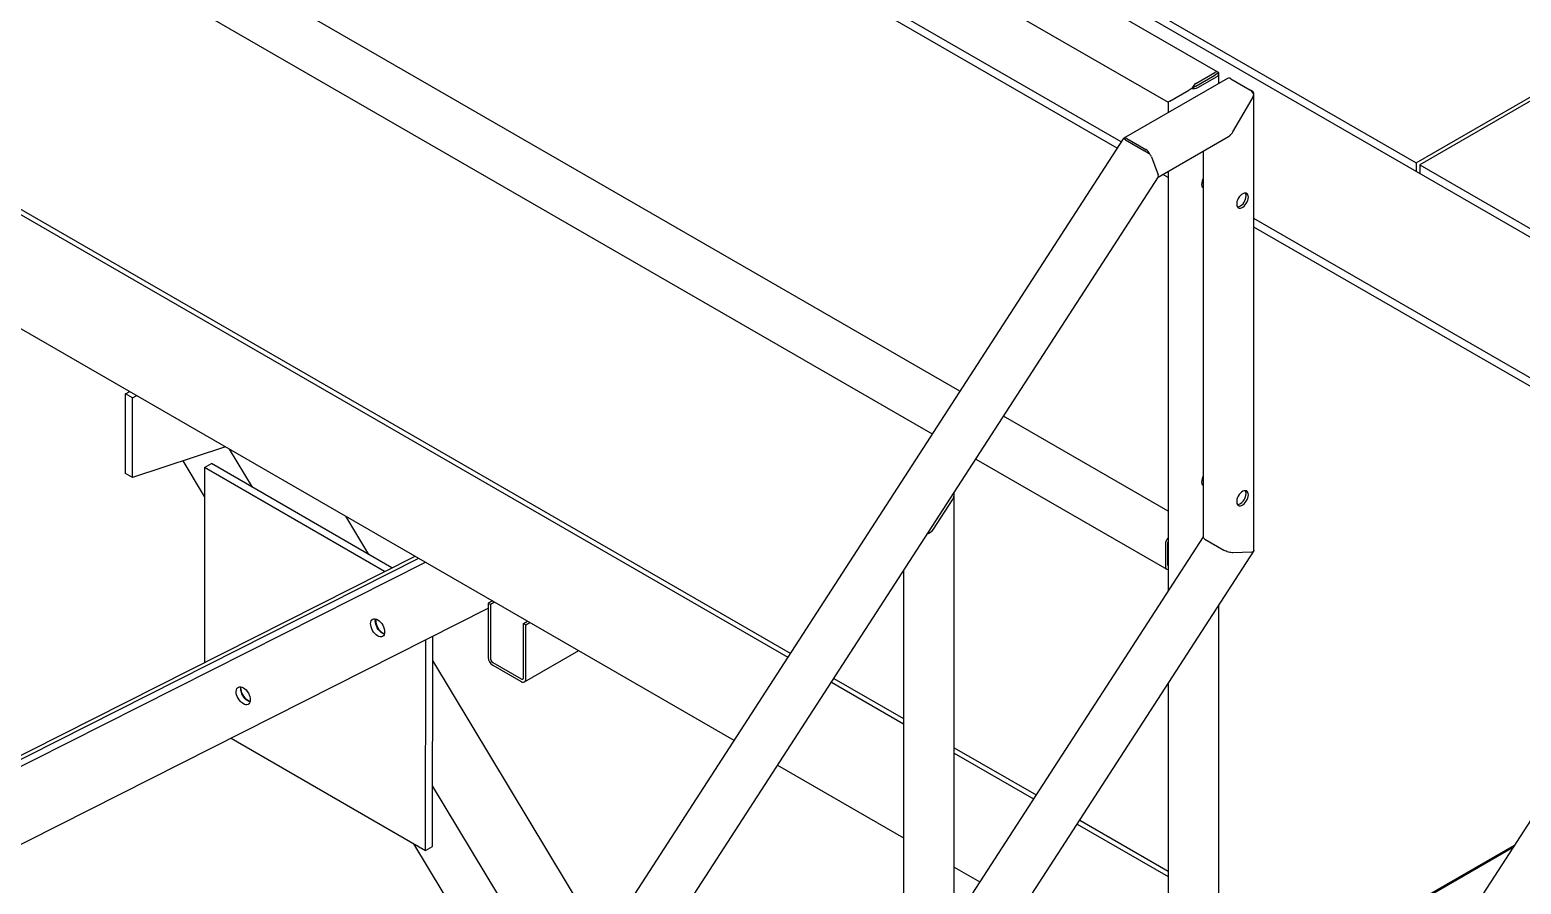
# Model space of a CAD drawing. Header units: millimetres. Extents: x 1293 to 41893, y 1011 to 26911.
# Drawn here: x 35529 to 36959, y 11362 to 12183 of the extents above; entities that cross this region are included whole.
import ezdxf

# ---------------------------------------------------------------- set-up
doc = ezdxf.new("R2010")
doc.units = ezdxf.units.MM
doc.header["$LTSCALE"] = 50
doc.layers.add('PASILLOS', color=2, linetype='Continuous')

msp = doc.modelspace()

# ---------------------------------------------------------------- linework, layer by layer
at = {"color": 7, "linetype": 'Continuous', "lineweight": 25}
for p, q in [((37970.9201791, 11404.5430419), (35209.8860199, 12998.4541346)), ((36858.5818478, 12054.8463733), (38230.6461891, 12846.9222578)), ((38234.181723, 12844.8812375), (36862.1173817, 12052.8053531)), ((36575.5987191, 12074.8412606), (35569.4077453, 12655.7029458)), ((36606.8518337, 12200.1670173), (36858.5818478, 12054.8463733)), ((36858.5818478, 12054.8463733), (36858.5818478, 12046.6822922)), ((36862.1173817, 12052.8053531), (37508.6958224, 11679.5435643)), ((36862.1173817, 12052.8053531), (36862.1173817, 12044.6412719)), ((37168.295623, 11732.6846209), (36703.0764025, 12001.2499604)), ((35742.3269556, 11743.2910956), (35720.3272735, 11779.8053715)), ((35696.2800801, 11734.4347374), (35675.6895896, 11768.6100881)), ((35696.300751, 11762.1242669), (35696.161106, 11575.0636949)), ((35696.300751, 11762.1242669), (35703.035943, 11766.0124106)), ((35868.884976, 11662.3217859), (35696.300751, 11762.1242669)), ((35876.0683599, 11665.9507479), (35703.035943, 11766.0124106)), ((35853.7813115, 11678.8389636), (35831.6791774, 11715.5232856)), ((35146.0252932, 11297.1414782), (35898.1909809, 11677.1268388)), ((35092.1437565, 11266.0363292), (35901.7798113, 11675.0550511)), ((35097.3558795, 11261.7206747), (35908.1991295, 11671.3492576)), ((35180.5262054, 11229.1220904), (35968.4673463, 11627.180794)), ((35908.2499155, 11394.5953857), (35908.4008927, 11596.83592)), ((35914.9851076, 11398.4835293), (35915.1357221, 11600.2382775)), ((36078.3927497, 11306.03703), (35915.1183995, 11577.0338855)), ((35721.6604836, 11502.4968364), (35908.2499155, 11394.5953857)), ((36040.7959649, 11247.9030392), (35915.0285282, 11456.6472776)), ((36014.1949184, 11206.7711979), (35897.1720446, 11401.0015274)), ((35908.2499155, 11394.5953857), (35914.9851076, 11398.4835293))]:
    msp.add_line(p, q, dxfattribs=at)
at = {"color": 7, "linetype": 'Continuous', "lineweight": 25, "flags": 128}
for points in [[(35866.9288114, 11599.9852564), (35865.8816664, 11599.6610877), (35864.6977482, 11599.6696247), (35863.4225542, 11600.0105394), (35862.1050895, 11600.6707305), (35860.7959833, 11601.6248273), (35859.5455441, 11602.8361645), (35858.4018253, 11604.2581909), (35857.4087795, 11605.8362589), (35856.604569, 11607.5097242), (35856.020099, 11609.2142766), (35855.6778304, 11610.884411), (35855.5909163, 11612.4559451), (35855.762697, 11613.8684857), (35856.1865708, 11615.0677496), (35856.8462487, 11616.0076499), (35857.7163795, 11616.6520667), (35858.7635245, 11616.9762354), (35859.9474427, 11616.9676984), (35861.2226367, 11616.6267837), (35862.5401014, 11615.9665926), (35863.8492076, 11615.0124958), (35865.0996469, 11613.8011586), (35866.2433656, 11612.3791322), (35867.2364114, 11610.8010642), (35868.0406219, 11609.1275989), (35868.6250919, 11607.4230465), (35868.9673606, 11605.7529121), (35869.0542746, 11604.181378), (35868.8824939, 11602.7688374), (35868.4586201, 11601.5695735), (35867.7989422, 11600.6296732), (35866.9288114, 11599.9852564)], [(35868.7675459, 11602.3395046), (35867.9126823, 11602.6026351), (35866.5952175, 11603.2628263), (35865.2861114, 11604.2169231), (35864.0356721, 11605.4282602), (35862.8919534, 11606.8502866), (35861.8989076, 11608.4283546), (35861.094697, 11610.10182), (35860.510227, 11611.8063724), (35860.1679584, 11613.4765068), (35860.0810444, 11615.0480408), (35860.252825, 11616.4605814), (35860.3677731, 11616.8899143)], [(35860.6646894, 11616.7344244), (35860.5017798, 11615.3842902), (35860.5841234, 11613.8150555), (35860.9219667, 11612.1461137), (35861.5023265, 11610.4416012), (35862.3029, 11608.7670215), (35863.2929216, 11607.1867277), (35864.4343452, 11605.7614496), (35865.6833067, 11604.5459599), (35866.9918091, 11603.5869691), (35868.3095674, 11602.9213308), (35868.8227772, 11602.7448617)], [(35737.9572653, 11534.8303308), (35736.9101203, 11534.5061621), (35735.7262021, 11534.5146991), (35734.4510081, 11534.8556137), (35733.1335433, 11535.5158049), (35731.8244372, 11536.4699017), (35730.5739979, 11537.6812388), (35729.4302792, 11539.1032652), (35728.4372334, 11540.6813332), (35727.6330229, 11542.3547986), (35727.0485529, 11544.059351), (35726.7062842, 11545.7294853), (35726.6193702, 11547.3010194), (35726.7911509, 11548.71356), (35727.2150247, 11549.912824), (35727.8747026, 11550.8527243), (35728.7448333, 11551.497141), (35729.7919784, 11551.8213097), (35730.9758966, 11551.8127727), (35732.2510906, 11551.4718581), (35733.5685553, 11550.8116669), (35734.8776615, 11549.8575701), (35736.1281007, 11548.646233), (35737.2718195, 11547.2242066), (35738.2648652, 11545.6461386), (35739.0690758, 11543.9726732), (35739.6535458, 11542.2681208), (35739.9958144, 11540.5979865), (35740.0827284, 11539.0264524), (35739.9109478, 11537.6139118), (35739.4870739, 11536.4146478), (35738.8273961, 11535.4747475), (35737.9572653, 11534.8303308)], [(35730.9039982, 11551.8224466), (35730.8113244, 11550.8389758), (35730.893668, 11549.2697411), (35731.2315113, 11547.6007993), (35731.8118711, 11545.8962868), (35732.6124446, 11544.2217071), (35733.6024662, 11542.6414133), (35734.7438899, 11541.2161352), (35735.9928513, 11540.0006455), (35737.3013537, 11539.0416547), (35738.619112, 11538.3760164), (35739.8954856, 11538.0293106), (35739.9892596, 11538.0164781)], [(35739.8210041, 11537.1789628), (35738.9411362, 11537.4477095), (35737.6236714, 11538.1079006), (35736.3145653, 11539.0619974), (35735.064126, 11540.2733346), (35733.9204072, 11541.695361), (35732.9273615, 11543.273429), (35732.1231509, 11544.9468944), (35731.5386809, 11546.6514467), (35731.1964123, 11548.3215811), (35731.1094983, 11549.8931152), (35731.2812789, 11551.3056558), (35731.3700676, 11551.6480421)]]:
    msp.add_lwpolyline(points, dxfattribs=at)
at = {"layer": 'PASILLOS', "linetype": 'Continuous', "lineweight": 25}
for p, q in [((36668.5724783, 12141.7167342), (33782.7205047, 13807.6836174)), ((33781.8285093, 13751.814387), (36620.6340195, 12113.006849)), ((36571.7633796, 12068.9108708), (35569.4077453, 12647.5584616)), ((35214.7016486, 12475.5368842), (36394.3287032, 11794.5526807)), ((36420.8807134, 11835.6086998), (35587.6715426, 12316.6101158)), ((35237.8546004, 12173.0302462), (36258.1687195, 11584.0154428)), ((35237.8546004, 12167.8460547), (36255.7274189, 11580.2405841)), ((36677.8021303, 12135.8786354), (36578.1300749, 12078.3391826)), ((36647.2050035, 12130.8391824), (36665.524726, 12141.4149331)), ((36647.2050035, 12128.350366), (36665.524726, 12138.9261167)), ((36649.3602649, 12127.10616), (36667.6799874, 12137.6819107)), ((36669.2577483, 12141.0811446), (36665.524726, 12138.9261167)), ((36669.4654645, 12131.0659807), (36669.4654645, 12140.1703226)), ((36680.8498826, 12135.5768343), (36699.1696051, 12125.0010837)), ((36622.4194966, 12114.038155), (36640.7392191, 12124.6173436)), ((36647.2050035, 12128.350366), (36643.4719811, 12126.1953381)), ((36699.2241207, 12124.9692144), (36701.2909254, 12123.7760734)), ((36703.0764025, 11682.6228831), (36703.0764025, 12121.2876615)), ((36620.6340195, 12113.006849), (36620.6340195, 12102.8761875)), ((36682.9712029, 12084.5405491), (36701.2909254, 12116.2712392)), ((36577.5484564, 12077.85604), (34501.4717515, 8867.7245208)), ((36579.8965014, 12076.7591474), (36598.2162239, 12066.1833967)), ((36581.1778272, 12078.0373815), (36599.4975497, 12067.4616308)), ((36611.3293872, 12041.1205693), (36678.6601846, 12079.9898113)), ((36654.2449575, 12065.8952007), (36654.2449575, 11695.4147179)), ((36604.6514403, 12060.482452), (36611.319274, 12043.1767711)), ((34550.0930943, 8853.9360223), (36611.4318546, 12041.2790095)), ((36620.6340195, 12040.6984509), (36615.6160985, 12043.595235)), ((36620.6340195, 12046.4920192), (36620.6340195, 11643.6020264)), ((35292.016119, 12027.0641379), (36204.1553706, 11500.4973563)), ((37164.4602836, 11726.7542311), (36703.0764025, 11993.1054763)), ((35620.4824217, 11832.8889638), (35624.4281264, 11835.1667707)), ((35627.2176137, 11829.0008201), (35620.4824217, 11832.8889638)), ((35620.4824217, 11756.4199167), (35620.4824217, 11832.8889638)), ((35627.2176137, 11829.0008201), (35631.1633185, 11831.278627)), ((35627.2176137, 11752.5317731), (35627.2176137, 11829.0008201)), ((36620.6340195, 11720.2935708), (36462.7774231, 11811.4222441)), ((35716.3545343, 11782.098785), (35627.2176137, 11752.5317731)), ((36436.2254129, 11770.366225), (36619.3717443, 11664.6380984)), ((35627.2176137, 11752.5317731), (35620.4824217, 11756.4199167)), ((37170.2453604, 11735.6994003), (35094.1686555, 8525.5678811)), ((36415.6209657, 10956.4721045), (36415.6209657, 11736.7616341)), ((36395.5157661, 11702.9929757), (36413.8354886, 11731.3198282)), ((36654.2449575, 11695.5729055), (36415.6209657, 11326.6007979)), ((36656.0304345, 11693.6061428), (36674.350157, 11683.0303922)), ((36417.3504305, 11240.3057801), (36702.9522048, 11681.9172368)), ((36618.1089736, 11688.5840597), (36618.1089736, 11667.4291204)), ((36620.2642351, 11689.8282657), (36620.2642351, 11668.6733263)), ((36682.9712029, 11680.7092839), (36701.2909254, 11681.4203243)), ((36702.956989, 11681.929746), (36702.9522048, 11681.9172368)), ((36366.7895207, 11663.0010465), (36366.7895207, 11249.5755589)), ((35972.4130511, 11634.2793497), (35968.4673463, 11632.0015428)), ((35968.4673463, 11632.0015428), (35968.4673463, 11579.9437998)), ((35968.4673463, 11632.0015428), (35970.6226078, 11630.7573368)), ((35974.5683126, 11633.0351437), (35970.6226078, 11630.7573368)), ((35970.6226078, 11630.7573368), (35970.6226078, 11578.6995939)), ((36669.4654645, 11196.2320251), (36669.4654645, 11630.1383982)), ((36002.2331094, 11612.5089827), (36006.1788142, 11614.7867896)), ((36002.2331094, 11560.4512398), (36002.2331094, 11612.5089827)), ((36002.2331094, 11612.5089827), (36004.3883708, 11611.2647767)), ((36004.3883708, 11611.2647767), (36008.3340756, 11613.5425836)), ((36004.3883708, 11559.2070338), (36004.3883708, 11611.2647767)), ((36003.1256002, 11556.4160119), (36055.2082614, 11586.4826922)), ((35972.7778693, 11574.9665715), (36000.0778479, 11559.2066293)), ((35972.7778693, 11572.4777551), (36000.0778479, 11556.7178129)), ((36297.6241286, 11556.0541284), (36366.7895207, 11516.1257975)), ((36300.0654293, 11559.8289871), (36366.7895207, 11521.309989)), ((36620.6340195, 11554.6328254), (36620.6340195, 11168.0422319)), ((36415.6209657, 11493.1201958), (36494.0370333, 11447.8515636)), ((36246.0520803, 11476.3109006), (36366.7895207, 11406.6106598)), ((36415.6209657, 11487.9360043), (36491.5957326, 11444.0767049)), ((36533.4924423, 11419.8902493), (36620.6340195, 11369.5844875)), ((36535.933743, 11423.6651079), (36620.6340195, 11374.768679)), ((36695.3731174, 11251.0289106), (36952.9687956, 11399.7357303)), ((36951.2836754, 11397.1301149), (36696.787331, 11250.2125025)), ((36415.6209657, 11378.4208667), (36440.0236843, 11364.3334771))]:
    msp.add_line(p, q, dxfattribs=at)
at = {"layer": 'PASILLOS', "linetype": 'Continuous', "lineweight": 25, "flags": 128}
for points in [[(36654.2449575, 12039.4050814), (36653.8745892, 12038.6290743), (36653.3060956, 12037.0626461), (36652.9814044, 12035.5247885), (36652.9156976, 12034.0874102), (36653.1120476, 12032.8177213), (36653.5612734, 12031.7750911), (36654.2423696, 12031.0082718), (36654.2449575, 12031.0062502)], [(36654.2449575, 12031.6928697), (36653.7358474, 12031.6738745), (36653.6260972, 12031.6795263)], [(36697.7437242, 12021.7714667), (36697.6125034, 12023.0890008), (36697.2249765, 12024.1934241), (36696.5992639, 12025.033095), (36695.7646233, 12025.5687514), (36694.7600815, 12025.7753465), (36693.6326098, 12025.6432203), (36692.4349274, 12025.1785508), (36691.2230368, 12024.4030655), (36690.0536045, 12023.3530251), (36688.9813119, 12022.0775284), (36688.0562982, 12020.6362161), (36687.3218161, 12019.0964826), (36686.812209, 12017.5303239), (36686.5513057, 12016.010972), (36686.5513057, 12014.60947), (36686.812209, 12013.3913506), (36687.3218161, 12012.4135717), (36688.0562982, 12011.7218532), (36688.9813119, 12011.348539), (36690.0536045, 12011.311085), (36691.2230368, 12011.6112424), (36692.4349274, 12012.2349762), (36693.6326098, 12013.1531213), (36694.7600815, 12014.3227462), (36695.7646233, 12015.6891606), (36696.5992639, 12017.1884726), (36697.2249765, 12018.7505758), (36697.6125034, 12020.3024281), (36697.7437242, 12021.7714667)], [(36687.234074, 12012.5374086), (36687.898343, 12012.555291), (36689.0677753, 12012.8554484), (36690.279666, 12013.4791821), (36691.4773483, 12014.3973272), (36692.60482, 12015.5669522), (36693.6093618, 12016.9333666), (36694.4440025, 12018.4326785), (36695.069715, 12019.9947817), (36695.4572419, 12021.5466341), (36695.5884628, 12023.0156726)], [(36654.2449575, 11753.6157972), (36653.8745892, 11752.8397902), (36653.3060956, 11751.2733619), (36652.9814044, 11749.7355044), (36652.9156976, 11748.2981261), (36653.1120476, 11747.0284372), (36653.5612734, 11745.985807), (36654.2423696, 11745.2189877), (36654.2449575, 11745.216966)], [(36654.2449575, 11745.9035856), (36653.7358474, 11745.8845904), (36653.6260972, 11745.8902421)], [(36697.7437242, 11735.9821825), (36697.6125034, 11737.2997166), (36697.2249765, 11738.40414), (36696.5992639, 11739.2438108), (36695.7646233, 11739.7794672), (36694.7600815, 11739.9860624), (36693.6326098, 11739.8539362), (36692.4349274, 11739.3892667), (36691.2230368, 11738.6137813), (36690.0536045, 11737.5637409), (36688.9813119, 11736.2882442), (36688.0562982, 11734.846932), (36687.3218161, 11733.3071984), (36686.812209, 11731.7410398), (36686.5513057, 11730.2216878), (36686.5513057, 11728.8201858), (36686.812209, 11727.6020664), (36687.3218161, 11726.6242875), (36688.0562982, 11725.932569), (36688.9813119, 11725.5592549), (36690.0536045, 11725.5218008), (36691.2230368, 11725.8219582), (36692.4349274, 11726.445692), (36693.6326098, 11727.3638371), (36694.7600815, 11728.5334621), (36695.7646233, 11729.8998765), (36696.5992639, 11731.3991884), (36697.2249765, 11732.9612916), (36697.6125034, 11734.513144), (36697.7437242, 11735.9821825)], [(36687.234074, 11726.7481244), (36687.898343, 11726.7660068), (36689.0677753, 11727.0661642), (36690.279666, 11727.689898), (36691.4773483, 11728.6080431), (36692.60482, 11729.777668), (36693.6093618, 11731.1440825), (36694.4440025, 11732.6433944), (36695.069715, 11734.2054976), (36695.4572419, 11735.7573499), (36695.5884628, 11737.2263885)], [(36703.0764025, 11682.6228831), (36703.0591277, 11682.3581383), (36702.956989, 11681.929746)]]:
    msp.add_lwpolyline(points, dxfattribs=at)
at = {"layer": 'PASILLOS', "linetype": 'Continuous', "lineweight": 25}
for centre, radius, start, end in [((36667.2205584, 12139.3392024), 2.6803928, 40.5327958603, 129.2481680774), ((36666.730818, 12140.1882468), 2.6800454, 290.742075199, 19.461001912), ((36679.0621712, 12133.0633821), 3.0843726, 54.5773795154, 114.1121620559), ((36652.2509292, 12122.9605965), 9.355933, 122.637970589, 159.7728862145), ((36645.0600894, 12135.417238), 9.3576453, 260.2289030208, 297.357174845), ((36694.1336219, 12117.1324095), 9.3422245, 20.5244878938, 57.3805930608), ((36700.3339253, 12121.2634815), 2.6886739, 341.4440917518, 69.1490824967), ((36579.4738566, 12075.9108109), 2.7250354, 51.2956305396, 135.1161112309), ((36576.1257517, 12071.7489526), 6.2706144, 53.0343185793, 76.8862866084), ((36558.9841971, 11998.9739276), 77.8220063, 55.438115982, 59.7267081845), ((36594.5022298, 12059.633931), 9.2858013, 21.6608844348, 57.4556360207), ((36690.8533816, 12023.2550112), 4.7411261, 357.1064003911, 32.0294465527), ((36690.8533816, 11737.465727), 4.7411261, 357.1064003937, 32.0294465236), ((36627.5239857, 11688.1405172), 9.4254539, 136.9699310831, 177.3027822383), ((36624.4742645, 11689.7060319), 4.2118034, 155.7527303418, 178.3369438199), ((36620.7012445, 11666.9853754), 2.6299768, 170.2862557109, 268.5352999941), ((36621.9431668, 11668.5510694), 1.683377, 175.835171583, 218.9503468195), ((35977.8260237, 11580.3696716), 9.3683621, 182.6054784856, 237.39452166), ((35975.3019465, 11578.9125298), 4.6841811, 182.6054784859, 237.3945216599), ((36000.9191947, 11560.2381017), 1.3310896, 230.7967147643, 9.2140369906), ((36001.7605415, 11558.7807576), 2.6621793, 230.7967147644, 9.2140369904)]:
    msp.add_arc(centre, radius, start, end, dxfattribs=at)
for centre, major_axis, ratio, start_param, end_param in [((36645.049742, 12127.1057556), (6.096, 3.5197179), 0.0000703729, 1.83255508, 2.3561538458), ((36645.049742, 12127.1057556), (6.096, 3.5197179), 0.0000703729, 1.8325550835, 2.3561538547), ((36696.9804025, 12118.7596511), (4.3106981, 7.4659436), 0.5773346305, 4.7124296124, 5.245144635), ((36696.9804025, 12118.7596511), (4.3106981, 7.4659436), 0.5773346305, 4.7124296124, 5.245144635), ((36626.7300195, 12116.5265669), (6.096, 3.5197179), 0.0000703729, 2.3561538581, 3.1416332855), ((36626.7300195, 12116.5265669), (6.096, 3.5197179), 0.0000703729, 2.3561538523, 3.1415520168), ((36678.66068, 12087.0289611), (4.3106981, 7.4659436), 0.5773346305, 3.926950185, 4.7124296124), ((36678.66068, 12087.0289611), (4.3106981, 7.4659436), 0.5773346305, 3.926950185, 4.7124296124), ((36600.3409174, 12062.9708639), (-4.3053729, 4.5285593), 0.3495549005, 3.8429922759, 4.4105245704), ((36600.3409174, 12062.9708639), (-4.3053729, 4.5285593), 0.3495549005, 3.8429922759, 4.4105245704), ((36607.0087511, 12045.665183), (-4.3053729, 4.5285593), 0.3495549005, 3.2256724588, 3.8429922759), ((36607.0087511, 12045.665183), (-4.3053729, 4.5285593), 0.3495549005, 3.2256724588, 3.8429922759), ((36409.5249657, 11733.8082401), (4.5287142, 6.5268131), 0.6252181078, 4.7643820231, 5.7924525007), ((36391.2052432, 11705.4813876), (4.5287142, 6.5268131), 0.6252181078, 3.7363115455, 4.7643820231), ((36660.3409575, 11693.7734465), (6.0744859, -1.7931083), 0.2853703663, 3.2256318267, 4.0110299901), ((36678.66068, 11683.1976958), (6.0744859, -1.7931083), 0.2853703663, 4.0110299901, 5.5818263169), ((36696.9804025, 11683.9087362), (6.0744859, -1.7931083), 0.2853703663, 5.5818263169, 6.1689664705)]:
    msp.add_ellipse(centre, major_axis=major_axis, ratio=ratio, start_param=start_param, end_param=end_param, dxfattribs=at)

doc.saveas('drawing.dxf')
